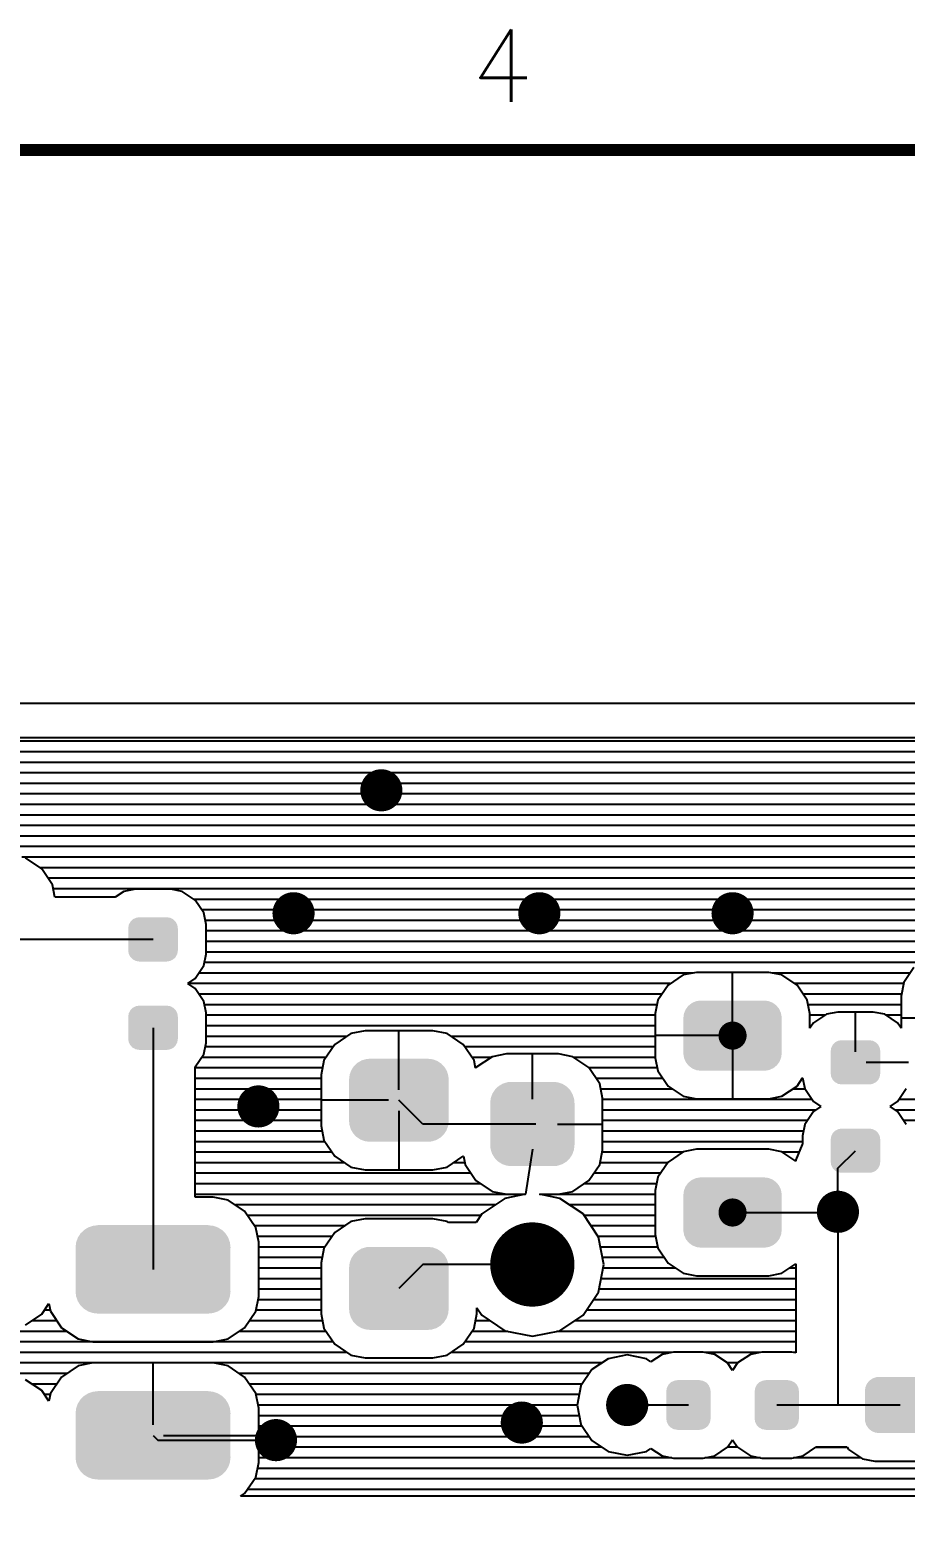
# Model space of a CAD drawing. Extents: x 295 to 953, y 10 to 290.
# Drawn here: x 643 to 679.4, y 228.3 to 290 of the extents above; entities that cross this region are included whole.
import ezdxf
from ezdxf.enums import TextEntityAlignment as Align

# ---------------------------------------------------------------- set-up
doc = ezdxf.new("R2010")
doc.units = 0
doc.header["$LTSCALE"] = 5
doc.header["$MEASUREMENT"] = 0
doc.layers.get('0').update_dxf_attribs({"linetype": 'CONTINUOUS', "lineweight": 25})
for name, color, linetype in [('DV-PEI-A6_BOT', 7, 'CONTINUOUS'), ('문자', 4, 'CONTINUOUS'), ('테두리', 3, 'CONTINUOUS')]:
    doc.layers.add(name, color=color, linetype=linetype)
doc.styles.get("Standard").update_dxf_attribs({"font": 'simplex.shx'})

# ---------------------------------------------------------------- blocks, each defined once
blk = doc.blocks.new('C')
at = {"layer": '테두리', "const_width": 0.5}
blk.add_lwpolyline([(15, 285), (15, 15), (405, 15), (405, 285), (15, 285)], dxfattribs=at)
at = {"layer": '문자'}
blk.add_text('4', height=3, dxfattribs=at).set_placement((185.625, 288.5), align=Align.MIDDLE)

msp = doc.modelspace()

# ---------------------------------------------------------------- linework, layer by layer
for points, const_width in [([(658.021, 258.372, -1), (657.145, 258.372, -1)], 0.876), ([(654.37, 253.26, -1), (653.494, 253.26, -1)], 0.876), ([(664.593, 253.26, -1), (663.717, 253.26, -1)], 0.876), ([(672.626, 253.26, -1), (671.75, 253.26, -1)], 0.876), ([(672.48, 248.172, -1), (671.896, 248.172, -1)], 0.584), ([(652.909, 245.227, -1), (652.033, 245.227, -1)], 0.876), ([(677.008, 240.846, -1), (676.131, 240.846, -1)], 0.876), ([(672.48, 240.817, -1), (671.896, 240.817, -1)], 0.584), ([(664.739, 238.655, -1), (662.987, 238.655, -1)], 1.753), ([(668.245, 232.813, -1), (667.368, 232.813, -1)], 0.876), ([(663.863, 232.083, -1), (662.987, 232.083, -1)], 0.876), ([(653.64, 231.352, -1), (652.763, 231.352, -1)], 0.876)]:
    msp.add_lwpolyline(points, format="xyb", close=True, dxfattribs=dict(const_width=const_width))
for points in [[(649.102, 252.764), (649.095, 252.779), (647.079, 252.764), (647.082, 252.779)], [(649.095, 252.779), (649.039, 252.896), (647.082, 252.779), (647.143, 252.896)], [(649.039, 252.896), (649.027, 252.908), (647.143, 252.896), (647.149, 252.908)], [(649.027, 252.908), (648.938, 253.001), (647.149, 252.908), (647.244, 253.001)], [(648.938, 253.001), (648.921, 253.01), (647.244, 253.001), (647.254, 253.01)], [(648.921, 253.01), (648.809, 253.069), (647.254, 253.01), (647.375, 253.069)], [(648.809, 253.069), (648.781, 253.074), (647.375, 253.069), (647.385, 253.074)], [(648.781, 253.074), (648.665, 253.094), (647.385, 253.074), (647.514, 253.094)], [(649.124, 251.712), (649.124, 252.635), (647.056, 251.712), (647.056, 252.635)], [(649.121, 252.635), (649.102, 252.764), (647.059, 252.635), (647.079, 252.764)], [(649.1, 251.582), (649.121, 251.712), (647.077, 251.582), (647.059, 251.712)], [(649.098, 251.568), (649.1, 251.582), (647.084, 251.568), (647.077, 251.582)], [(649.037, 251.451), (649.098, 251.568), (647.14, 251.451), (647.084, 251.568)], [(649.03, 251.438), (649.037, 251.451), (647.152, 251.438), (647.14, 251.451)], [(648.935, 251.346), (649.03, 251.438), (647.241, 251.346), (647.152, 251.438)], [(648.926, 251.337), (648.935, 251.346), (647.258, 251.337), (647.241, 251.346)], [(648.804, 251.277), (648.926, 251.337), (647.37, 251.277), (647.258, 251.337)], [(648.794, 251.273), (648.804, 251.277), (647.398, 251.273), (647.37, 251.277)], [(648.665, 251.253), (648.794, 251.273), (647.514, 251.253), (647.398, 251.273)], [(649.121, 248.96), (649.102, 249.09), (647.059, 248.96), (647.079, 249.09)], [(649.102, 249.09), (649.095, 249.104), (647.079, 249.09), (647.082, 249.104)], [(649.095, 249.104), (649.039, 249.221), (647.082, 249.104), (647.143, 249.221)], [(649.039, 249.221), (649.027, 249.234), (647.143, 249.221), (647.149, 249.234)], [(649.027, 249.234), (648.938, 249.327), (647.149, 249.234), (647.244, 249.327)], [(648.938, 249.327), (648.921, 249.336), (647.244, 249.327), (647.254, 249.336)], [(648.921, 249.336), (648.809, 249.395), (647.254, 249.336), (647.375, 249.395)], [(648.809, 249.395), (648.781, 249.399), (647.375, 249.395), (647.385, 249.399)], [(648.781, 249.399), (648.665, 249.419), (647.385, 249.399), (647.514, 249.419)], [(674.232, 248.94), (674.205, 249.085), (670.148, 248.94), (670.166, 249.085)], [(674.205, 249.085), (674.199, 249.121), (670.166, 249.085), (670.181, 249.121)], [(674.199, 249.121), (674.137, 249.256), (670.181, 249.121), (670.235, 249.256)], [(674.137, 249.256), (674.122, 249.289), (670.235, 249.256), (670.259, 249.289)], [(674.122, 249.289), (674.027, 249.405), (670.259, 249.289), (670.344, 249.405)], [(674.027, 249.405), (674.005, 249.431), (670.344, 249.405), (670.377, 249.431)], [(674.005, 249.431), (673.883, 249.521), (670.377, 249.431), (670.487, 249.521)], [(673.883, 249.521), (673.857, 249.54), (670.487, 249.521), (670.528, 249.54)], [(673.857, 249.54), (673.711, 249.598), (670.528, 249.54), (670.654, 249.598)], [(673.711, 249.598), (673.685, 249.609), (670.654, 249.598), (670.712, 249.609)], [(673.685, 249.609), (673.51, 249.631), (670.712, 249.609), (670.836, 249.631)], [(673.51, 249.631), (673.502, 249.632), (670.836, 249.631), (670.873, 249.632)], [(649.124, 248.037), (649.124, 248.96), (647.056, 248.037), (647.056, 248.96)], [(674.233, 248.902), (674.232, 248.94), (670.143, 248.902), (670.148, 248.94)], [(674.233, 247.441), (674.233, 248.902), (670.143, 247.441), (670.143, 248.902)], [(649.1, 247.908), (649.121, 248.037), (647.077, 247.908), (647.059, 248.037)], [(649.098, 247.893), (649.1, 247.908), (647.084, 247.893), (647.077, 247.908)], [(649.037, 247.776), (649.098, 247.893), (647.14, 247.776), (647.084, 247.893)], [(678.237, 247.797), (678.148, 247.889), (676.359, 247.797), (676.454, 247.889)], [(678.148, 247.889), (678.131, 247.899), (676.454, 247.889), (676.464, 247.899)], [(678.131, 247.899), (678.019, 247.958), (676.464, 247.899), (676.585, 247.958)], [(678.019, 247.958), (677.991, 247.962), (676.585, 247.958), (676.595, 247.962)], [(677.991, 247.962), (677.875, 247.982), (676.595, 247.962), (676.724, 247.982)], [(649.03, 247.764), (649.037, 247.776), (647.152, 247.764), (647.14, 247.776)], [(648.935, 247.671), (649.03, 247.764), (647.241, 247.671), (647.152, 247.764)], [(648.926, 247.662), (648.935, 247.671), (647.258, 247.662), (647.241, 247.671)], [(648.804, 247.603), (648.926, 247.662), (647.37, 247.603), (647.258, 247.662)], [(648.794, 247.598), (648.804, 247.603), (647.398, 247.598), (647.37, 247.603)], [(648.665, 247.579), (648.794, 247.598), (647.514, 247.579), (647.398, 247.598)], [(674.228, 247.404), (674.233, 247.441), (670.144, 247.404), (670.143, 247.441)], [(674.209, 247.258), (674.228, 247.404), (670.17, 247.258), (670.144, 247.404)], [(674.195, 247.222), (674.209, 247.258), (670.177, 247.222), (670.17, 247.258)], [(674.141, 247.087), (674.195, 247.222), (670.239, 247.087), (670.177, 247.222)], [(678.334, 246.6), (678.334, 247.523), (676.266, 246.6), (676.266, 247.523)], [(678.331, 247.523), (678.312, 247.653), (676.269, 247.523), (676.289, 247.653)], [(678.312, 247.653), (678.305, 247.667), (676.289, 247.653), (676.292, 247.667)], [(678.305, 247.667), (678.249, 247.784), (676.292, 247.667), (676.353, 247.784)], [(678.249, 247.784), (678.237, 247.797), (676.353, 247.784), (676.359, 247.797)], [(660.356, 246.548), (660.314, 246.689), (656.265, 246.548), (656.317, 246.689)], [(660.314, 246.689), (660.287, 246.736), (656.317, 246.689), (656.334, 246.736)], [(660.287, 246.736), (660.214, 246.863), (656.334, 246.736), (656.417, 246.863)], [(660.214, 246.863), (660.176, 246.903), (656.417, 246.863), (656.444, 246.903)], [(660.176, 246.903), (660.077, 247.008), (656.444, 246.903), (656.556, 247.008)], [(660.077, 247.008), (660.028, 247.041), (656.556, 247.008), (656.59, 247.041)], [(660.028, 247.041), (659.91, 247.119), (656.59, 247.041), (656.726, 247.119)], [(659.91, 247.119), (659.849, 247.141), (656.726, 247.119), (656.764, 247.141)], [(659.849, 247.141), (659.721, 247.187), (656.764, 247.141), (656.921, 247.187)], [(659.721, 247.187), (659.632, 247.198), (656.921, 247.187), (656.956, 247.198)], [(659.632, 247.198), (659.522, 247.211), (656.956, 247.198), (657.104, 247.211)], [(674.117, 247.055), (674.141, 247.087), (670.254, 247.055), (670.239, 247.087)], [(674.032, 246.939), (674.117, 247.055), (670.349, 246.939), (670.254, 247.055)], [(673.999, 246.912), (674.032, 246.939), (670.371, 246.912), (670.349, 246.939)], [(673.889, 246.822), (673.999, 246.912), (670.493, 246.822), (670.371, 246.912)], [(673.847, 246.803), (673.889, 246.822), (670.519, 246.803), (670.493, 246.822)], [(673.722, 246.745), (673.847, 246.803), (670.664, 246.745), (670.519, 246.803)], [(673.664, 246.734), (673.722, 246.745), (670.691, 246.734), (670.664, 246.745)], [(673.54, 246.712), (673.664, 246.734), (670.866, 246.712), (670.691, 246.734)], [(673.502, 246.711), (673.54, 246.712), (670.873, 246.711), (670.866, 246.712)], [(660.384, 246.349), (660.371, 246.497), (656.242, 246.349), (656.26, 246.497)], [(660.384, 244.62), (660.384, 246.349), (656.242, 244.62), (656.242, 246.349)], [(660.371, 246.497), (660.356, 246.548), (656.26, 246.497), (656.265, 246.548)], [(665.408, 245.933), (665.299, 246.047), (662.313, 245.933), (662.432, 246.047)], [(665.299, 246.047), (665.26, 246.073), (662.432, 246.047), (662.459, 246.073)], [(665.26, 246.073), (665.13, 246.158), (662.459, 246.073), (662.604, 246.158)], [(665.13, 246.158), (665.082, 246.175), (662.604, 246.158), (662.633, 246.175)], [(665.082, 246.175), (664.94, 246.226), (662.633, 246.175), (662.799, 246.226)], [(664.94, 246.226), (664.867, 246.235), (662.799, 246.226), (662.826, 246.235)], [(664.867, 246.235), (664.739, 246.25), (662.826, 246.235), (662.987, 246.25)], [(678.31, 246.471), (678.331, 246.6), (676.287, 246.471), (676.269, 246.6)], [(678.308, 246.456), (678.31, 246.471), (676.294, 246.456), (676.287, 246.471)], [(678.247, 246.339), (678.308, 246.456), (676.35, 246.339), (676.294, 246.456)], [(678.24, 246.327), (678.247, 246.339), (676.362, 246.327), (676.35, 246.339)], [(678.145, 246.234), (678.24, 246.327), (676.451, 246.234), (676.362, 246.327)], [(678.136, 246.225), (678.145, 246.234), (676.468, 246.225), (676.451, 246.234)], [(678.014, 246.166), (678.136, 246.225), (676.58, 246.166), (676.468, 246.225)], [(678.004, 246.161), (678.014, 246.166), (676.608, 246.161), (676.58, 246.166)], [(677.875, 246.142), (678.004, 246.161), (676.724, 246.142), (676.608, 246.161)], [(665.616, 245.373), (665.601, 245.534), (662.11, 245.373), (662.129, 245.534)], [(665.616, 243.621), (665.616, 245.373), (662.11, 243.621), (662.11, 245.373)], [(665.601, 245.534), (665.588, 245.574), (662.129, 245.534), (662.134, 245.574)], [(665.588, 245.574), (665.541, 245.727), (662.134, 245.574), (662.189, 245.727)], [(665.541, 245.727), (665.519, 245.764), (662.189, 245.727), (662.202, 245.764)], [(665.519, 245.764), (665.439, 245.901), (662.202, 245.764), (662.292, 245.901)], [(665.439, 245.901), (665.408, 245.933), (662.292, 245.901), (662.313, 245.933)], [(660.367, 244.472), (660.384, 244.62), (656.255, 244.472), (656.242, 244.62)], [(660.361, 244.421), (660.367, 244.472), (656.27, 244.421), (656.255, 244.472)], [(660.309, 244.28), (660.361, 244.421), (656.312, 244.28), (656.27, 244.421)], [(660.292, 244.232), (660.309, 244.28), (656.339, 244.232), (656.312, 244.28)], [(660.209, 244.106), (660.292, 244.232), (656.412, 244.106), (656.339, 244.232)], [(678.237, 244.122), (678.148, 244.215), (676.359, 244.122), (676.454, 244.215)], [(678.148, 244.215), (678.131, 244.224), (676.454, 244.215), (676.464, 244.224)], [(678.131, 244.224), (678.019, 244.283), (676.464, 244.224), (676.585, 244.283)], [(678.019, 244.283), (677.991, 244.288), (676.585, 244.283), (676.595, 244.288)], [(677.991, 244.288), (677.875, 244.307), (676.595, 244.288), (676.724, 244.307)], [(660.182, 244.065), (660.209, 244.106), (656.45, 244.065), (656.412, 244.106)], [(660.07, 243.96), (660.182, 244.065), (656.549, 243.96), (656.45, 244.065)], [(660.036, 243.928), (660.07, 243.96), (656.598, 243.928), (656.549, 243.96)], [(659.901, 243.85), (660.036, 243.928), (656.717, 243.85), (656.598, 243.928)], [(659.863, 243.828), (659.901, 243.85), (656.777, 243.828), (656.717, 243.85)], [(659.706, 243.781), (659.863, 243.828), (656.905, 243.781), (656.777, 243.828)], [(659.671, 243.771), (659.706, 243.781), (656.994, 243.771), (656.905, 243.781)], [(659.522, 243.758), (659.671, 243.771), (657.104, 243.758), (656.994, 243.771)], [(665.597, 243.46), (665.616, 243.621), (662.125, 243.46), (662.11, 243.621)], [(678.334, 242.926), (678.334, 243.849), (676.266, 242.926), (676.266, 243.849)], [(678.331, 243.849), (678.312, 243.978), (676.269, 243.849), (676.289, 243.978)], [(678.312, 243.978), (678.305, 243.993), (676.289, 243.978), (676.292, 243.993)], [(678.305, 243.993), (678.249, 244.11), (676.292, 243.993), (676.353, 244.11)], [(678.249, 244.11), (678.237, 244.122), (676.353, 244.11), (676.359, 244.122)], [(665.592, 243.42), (665.597, 243.46), (662.138, 243.42), (662.125, 243.46)], [(665.537, 243.267), (665.592, 243.42), (662.185, 243.267), (662.138, 243.42)], [(665.524, 243.23), (665.537, 243.267), (662.207, 243.23), (662.185, 243.267)], [(665.434, 243.093), (665.524, 243.23), (662.287, 243.093), (662.207, 243.23)], [(665.413, 243.061), (665.434, 243.093), (662.318, 243.061), (662.287, 243.093)], [(665.294, 242.947), (665.413, 243.061), (662.427, 242.947), (662.318, 243.061)], [(665.267, 242.921), (665.294, 242.947), (662.466, 242.921), (662.427, 242.947)], [(665.123, 242.836), (665.267, 242.921), (662.596, 242.836), (662.466, 242.921)], [(678.31, 242.796), (678.331, 242.926), (676.287, 242.796), (676.269, 242.926)], [(665.093, 242.819), (665.123, 242.836), (662.644, 242.819), (662.596, 242.836)], [(664.927, 242.768), (665.093, 242.819), (662.786, 242.768), (662.644, 242.819)], [(664.9, 242.759), (664.927, 242.768), (662.859, 242.759), (662.786, 242.768)], [(664.739, 242.744), (664.9, 242.759), (662.987, 242.744), (662.859, 242.759)], [(678.308, 242.781), (678.31, 242.796), (676.294, 242.781), (676.287, 242.796)], [(678.247, 242.664), (678.308, 242.781), (676.35, 242.664), (676.294, 242.781)], [(678.24, 242.652), (678.247, 242.664), (676.362, 242.652), (676.35, 242.664)], [(678.145, 242.559), (678.24, 242.652), (676.451, 242.559), (676.362, 242.652)], [(678.136, 242.55), (678.145, 242.559), (676.468, 242.55), (676.451, 242.559)], [(678.014, 242.491), (678.136, 242.55), (676.58, 242.491), (676.468, 242.55)], [(678.004, 242.486), (678.014, 242.491), (676.608, 242.486), (676.58, 242.491)], [(677.875, 242.467), (678.004, 242.486), (676.724, 242.467), (676.608, 242.486)], [(674.232, 241.585), (674.205, 241.73), (670.148, 241.585), (670.166, 241.73)], [(674.205, 241.73), (674.199, 241.766), (670.166, 241.73), (670.181, 241.766)], [(674.199, 241.766), (674.137, 241.901), (670.181, 241.766), (670.235, 241.901)], [(674.137, 241.901), (674.122, 241.934), (670.235, 241.901), (670.259, 241.934)], [(674.122, 241.934), (674.027, 242.05), (670.259, 241.934), (670.344, 242.05)], [(674.027, 242.05), (674.005, 242.076), (670.344, 242.05), (670.377, 242.076)], [(674.005, 242.076), (673.883, 242.166), (670.377, 242.076), (670.487, 242.166)], [(673.883, 242.166), (673.857, 242.185), (670.487, 242.166), (670.528, 242.185)], [(673.857, 242.185), (673.711, 242.243), (670.528, 242.185), (670.654, 242.243)], [(673.711, 242.243), (673.685, 242.254), (670.654, 242.243), (670.712, 242.254)], [(673.685, 242.254), (673.51, 242.276), (670.712, 242.254), (670.836, 242.276)], [(673.51, 242.276), (673.502, 242.277), (670.836, 242.276), (670.873, 242.277)], [(674.233, 241.547), (674.232, 241.585), (670.143, 241.547), (670.148, 241.585)], [(674.233, 240.086), (674.233, 241.547), (670.143, 240.086), (670.143, 241.547)], [(651.218, 239.769), (651.111, 239.939), (644.961, 239.769), (645.069, 239.939)], [(651.111, 239.939), (651.107, 239.943), (645.069, 239.939), (645.072, 239.943)], [(651.107, 239.943), (650.965, 240.085), (645.072, 239.943), (645.215, 240.085)], [(650.965, 240.085), (650.959, 240.089), (645.215, 240.085), (645.219, 240.089)], [(650.959, 240.089), (650.79, 240.195), (645.219, 240.089), (645.391, 240.195)], [(650.79, 240.195), (650.783, 240.198), (645.391, 240.195), (645.395, 240.198)], [(650.783, 240.198), (650.594, 240.263), (645.395, 240.198), (645.587, 240.263)], [(650.594, 240.263), (650.583, 240.265), (645.587, 240.263), (645.591, 240.265)], [(650.583, 240.265), (650.388, 240.286), (645.591, 240.265), (645.791, 240.286)], [(650.388, 240.286), (650.388, 240.291), (645.791, 240.286), (645.791, 240.291)], [(674.228, 240.048), (674.233, 240.086), (670.144, 240.048), (670.143, 240.086)], [(674.209, 239.903), (674.228, 240.048), (670.17, 239.903), (670.144, 240.048)], [(674.195, 239.867), (674.209, 239.903), (670.177, 239.867), (670.17, 239.903)], [(674.141, 239.732), (674.195, 239.867), (670.239, 239.732), (670.177, 239.867)], [(651.312, 239.368), (651.289, 239.568), (644.868, 239.368), (644.891, 239.568)], [(651.309, 239.294), (651.312, 239.368), (644.871, 239.294), (644.868, 239.368)], [(651.309, 237.607), (651.309, 239.294), (644.871, 237.607), (644.871, 239.294)], [(651.289, 239.568), (651.287, 239.573), (644.891, 239.568), (644.892, 239.573)], [(651.287, 239.573), (651.221, 239.763), (644.892, 239.573), (644.959, 239.763)], [(651.221, 239.763), (651.218, 239.769), (644.959, 239.763), (644.961, 239.769)], [(660.077, 239.186), (660.028, 239.218), (656.556, 239.186), (656.59, 239.218)], [(660.028, 239.218), (659.91, 239.296), (656.59, 239.218), (656.726, 239.296)], [(659.91, 239.296), (659.849, 239.318), (656.726, 239.296), (656.764, 239.318)], [(659.849, 239.318), (659.721, 239.365), (656.764, 239.318), (656.921, 239.365)], [(659.721, 239.365), (659.632, 239.375), (656.921, 239.365), (656.956, 239.375)], [(659.632, 239.375), (659.522, 239.388), (656.956, 239.375), (657.104, 239.388)], [(674.117, 239.7), (674.141, 239.732), (670.254, 239.7), (670.239, 239.732)], [(674.032, 239.583), (674.117, 239.7), (670.349, 239.583), (670.254, 239.7)], [(673.999, 239.557), (674.032, 239.583), (670.371, 239.557), (670.349, 239.583)], [(673.889, 239.467), (673.999, 239.557), (670.493, 239.467), (670.371, 239.557)], [(673.847, 239.448), (673.889, 239.467), (670.519, 239.448), (670.493, 239.467)], [(673.722, 239.39), (673.847, 239.448), (670.664, 239.39), (670.519, 239.448)], [(673.664, 239.379), (673.722, 239.39), (670.691, 239.379), (670.664, 239.39)], [(673.54, 239.357), (673.664, 239.379), (670.866, 239.357), (670.691, 239.379)], [(673.502, 239.356), (673.54, 239.357), (670.873, 239.356), (670.866, 239.357)], [(660.384, 238.526), (660.371, 238.675), (656.242, 238.526), (656.26, 238.675)], [(660.371, 238.675), (660.356, 238.725), (656.26, 238.675), (656.265, 238.725)], [(660.356, 238.725), (660.314, 238.867), (656.265, 238.725), (656.317, 238.867)], [(660.314, 238.867), (660.287, 238.914), (656.317, 238.867), (656.334, 238.914)], [(660.287, 238.914), (660.214, 239.04), (656.334, 238.914), (656.417, 239.04)], [(660.214, 239.04), (660.176, 239.081), (656.417, 239.04), (656.444, 239.081)], [(660.176, 239.081), (660.077, 239.186), (656.444, 239.081), (656.556, 239.186)], [(660.384, 236.797), (660.384, 238.526), (656.242, 236.797), (656.242, 238.526)], [(651.312, 237.533), (651.309, 237.607), (644.868, 237.533), (644.871, 237.607)], [(651.288, 237.333), (651.312, 237.533), (644.89, 237.333), (644.868, 237.533)], [(651.288, 237.328), (651.288, 237.333), (644.892, 237.328), (644.89, 237.333)], [(651.221, 237.138), (651.288, 237.328), (644.958, 237.138), (644.892, 237.328)], [(651.219, 237.132), (651.221, 237.138), (644.961, 237.132), (644.958, 237.138)], [(651.111, 236.962), (651.219, 237.132), (645.068, 236.962), (644.961, 237.132)], [(651.108, 236.958), (651.111, 236.962), (645.072, 236.958), (645.068, 236.962)], [(650.964, 236.816), (651.108, 236.958), (645.214, 236.816), (645.072, 236.958)], [(650.961, 236.812), (650.964, 236.816), (645.22, 236.812), (645.214, 236.816)], [(650.789, 236.706), (650.961, 236.812), (645.39, 236.706), (645.22, 236.812)], [(660.367, 236.649), (660.384, 236.797), (656.255, 236.649), (656.242, 236.797)], [(650.784, 236.703), (650.789, 236.706), (645.397, 236.703), (645.39, 236.706)], [(650.592, 236.638), (650.784, 236.703), (645.585, 236.638), (645.397, 236.703)], [(650.589, 236.636), (650.592, 236.638), (645.597, 236.636), (645.585, 236.638)], [(650.388, 236.615), (650.589, 236.636), (645.791, 236.615), (645.597, 236.636)], [(650.388, 236.61), (650.388, 236.615), (645.791, 236.61), (645.791, 236.615)], [(660.361, 236.598), (660.367, 236.649), (656.27, 236.598), (656.255, 236.649)], [(660.309, 236.457), (660.361, 236.598), (656.312, 236.457), (656.27, 236.598)], [(660.292, 236.41), (660.309, 236.457), (656.339, 236.41), (656.312, 236.457)], [(660.209, 236.284), (660.292, 236.41), (656.412, 236.284), (656.339, 236.41)], [(660.182, 236.243), (660.209, 236.284), (656.45, 236.243), (656.412, 236.284)], [(660.07, 236.138), (660.182, 236.243), (656.549, 236.138), (656.45, 236.243)], [(660.036, 236.105), (660.07, 236.138), (656.598, 236.105), (656.549, 236.138)], [(659.901, 236.027), (660.036, 236.105), (656.717, 236.027), (656.598, 236.105)], [(659.863, 236.005), (659.901, 236.027), (656.777, 236.005), (656.717, 236.027)], [(659.706, 235.959), (659.863, 236.005), (656.905, 235.959), (656.777, 236.005)], [(659.671, 235.948), (659.706, 235.959), (656.994, 235.948), (656.905, 235.959)], [(659.522, 235.936), (659.671, 235.948), (657.104, 235.936), (656.994, 235.948)], [(671.19, 233.648), (671.178, 233.661), (669.519, 233.648), (669.526, 233.661)], [(671.178, 233.661), (671.089, 233.753), (669.526, 233.661), (669.622, 233.753)], [(671.089, 233.753), (671.07, 233.762), (669.622, 233.753), (669.632, 233.762)], [(671.07, 233.762), (670.959, 233.82), (669.632, 233.762), (669.753, 233.82)], [(670.959, 233.82), (670.929, 233.825), (669.753, 233.82), (669.763, 233.825)], [(670.929, 233.825), (670.815, 233.843), (669.763, 233.825), (669.892, 233.843)], [(670.815, 233.843), (670.815, 233.847), (669.892, 233.843), (669.892, 233.847)], [(674.865, 233.648), (674.852, 233.661), (673.194, 233.648), (673.201, 233.661)], [(674.852, 233.661), (674.763, 233.753), (673.201, 233.661), (673.296, 233.753)], [(674.763, 233.753), (674.745, 233.762), (673.296, 233.753), (673.306, 233.762)], [(674.745, 233.762), (674.634, 233.82), (673.306, 233.762), (673.428, 233.82)], [(674.634, 233.82), (674.604, 233.825), (673.428, 233.82), (673.438, 233.825)], [(674.604, 233.825), (674.49, 233.843), (673.438, 233.825), (673.567, 233.843)], [(674.49, 233.843), (674.49, 233.847), (673.567, 233.843), (673.567, 233.847)], [(680.557, 233.645), (680.514, 233.711), (677.753, 233.645), (677.782, 233.711)], [(680.514, 233.711), (680.466, 233.783), (677.782, 233.711), (677.844, 233.783)], [(680.466, 233.783), (680.405, 233.836), (677.844, 233.783), (677.889, 233.836)], [(680.405, 233.836), (680.341, 233.89), (677.889, 233.836), (677.972, 233.89)], [(680.341, 233.89), (680.262, 233.926), (677.972, 233.89), (678.027, 233.926)], [(680.262, 233.926), (680.191, 233.958), (678.027, 233.926), (678.132, 233.958)], [(680.191, 233.958), (680.077, 233.974), (678.132, 233.958), (678.185, 233.974)], [(680.077, 233.974), (680.028, 233.981), (678.185, 233.974), (678.275, 233.981)], [(651.218, 232.869), (651.111, 233.039), (644.961, 232.869), (645.069, 233.039)], [(651.111, 233.039), (651.107, 233.044), (645.069, 233.039), (645.072, 233.044)], [(651.107, 233.044), (650.965, 233.186), (645.072, 233.044), (645.215, 233.186)], [(650.965, 233.186), (650.959, 233.19), (645.215, 233.186), (645.219, 233.19)], [(650.959, 233.19), (650.79, 233.296), (645.219, 233.19), (645.391, 233.296)], [(650.79, 233.296), (650.783, 233.298), (645.391, 233.296), (645.395, 233.298)], [(650.783, 233.298), (650.594, 233.364), (645.395, 233.298), (645.587, 233.364)], [(650.594, 233.364), (650.583, 233.365), (645.587, 233.364), (645.591, 233.365)], [(650.583, 233.365), (650.388, 233.387), (645.591, 233.365), (645.791, 233.387)], [(650.388, 233.387), (650.388, 233.391), (645.791, 233.387), (645.791, 233.391)], [(671.274, 233.388), (671.254, 233.517), (669.433, 233.388), (669.455, 233.517)], [(671.274, 233.386), (671.274, 233.388), (669.433, 233.386), (669.433, 233.388)], [(671.274, 232.24), (671.274, 233.386), (669.433, 232.24), (669.433, 233.386)], [(671.254, 233.517), (671.247, 233.532), (669.455, 233.517), (669.458, 233.532)], [(671.247, 233.532), (671.19, 233.648), (669.458, 233.532), (669.519, 233.648)], [(674.948, 233.388), (674.929, 233.517), (673.108, 233.388), (673.13, 233.517)], [(674.948, 233.386), (674.948, 233.388), (673.108, 233.386), (673.108, 233.388)], [(674.948, 232.24), (674.948, 233.386), (673.108, 232.24), (673.108, 233.386)], [(674.929, 233.517), (674.921, 233.532), (673.13, 233.517), (673.132, 233.532)], [(674.921, 233.532), (674.865, 233.648), (673.132, 233.532), (673.194, 233.648)], [(680.612, 233.397), (680.605, 233.488), (677.691, 233.397), (677.704, 233.488)], [(680.612, 232.229), (680.612, 233.397), (677.691, 232.229), (677.691, 233.397)], [(680.605, 233.488), (680.583, 233.56), (677.704, 233.488), (677.714, 233.56)], [(680.583, 233.56), (680.557, 233.645), (677.714, 233.56), (677.753, 233.645)], [(651.312, 232.468), (651.289, 232.668), (644.868, 232.468), (644.891, 232.668)], [(651.309, 232.395), (651.312, 232.468), (644.871, 232.395), (644.868, 232.468)], [(651.289, 232.668), (651.287, 232.674), (644.891, 232.668), (644.892, 232.674)], [(651.287, 232.674), (651.221, 232.864), (644.892, 232.674), (644.959, 232.864)], [(651.221, 232.864), (651.218, 232.869), (644.959, 232.864), (644.961, 232.869)], [(651.309, 230.707), (651.309, 232.395), (644.871, 230.707), (644.871, 232.395)], [(671.274, 232.238), (671.274, 232.24), (669.433, 232.238), (669.433, 232.24)], [(671.252, 232.109), (671.274, 232.238), (669.453, 232.109), (669.433, 232.238)], [(671.249, 232.094), (671.252, 232.109), (669.46, 232.094), (669.453, 232.109)], [(671.188, 231.978), (671.249, 232.094), (669.517, 231.978), (669.46, 232.094)], [(671.181, 231.965), (671.188, 231.978), (669.529, 231.965), (669.517, 231.978)], [(671.085, 231.873), (671.181, 231.965), (669.618, 231.873), (669.529, 231.965)], [(671.075, 231.864), (671.085, 231.873), (669.637, 231.864), (669.618, 231.873)], [(670.954, 231.806), (671.075, 231.864), (669.748, 231.806), (669.637, 231.864)], [(670.944, 231.801), (670.954, 231.806), (669.778, 231.801), (669.748, 231.806)], [(674.948, 232.238), (674.948, 232.24), (673.108, 232.238), (673.108, 232.24)], [(674.926, 232.109), (674.948, 232.238), (673.128, 232.109), (673.108, 232.238)], [(674.924, 232.094), (674.926, 232.109), (673.135, 232.094), (673.128, 232.109)], [(674.862, 231.978), (674.924, 232.094), (673.191, 231.978), (673.135, 232.094)], [(674.855, 231.965), (674.862, 231.978), (673.204, 231.965), (673.191, 231.978)], [(674.76, 231.873), (674.855, 231.965), (673.293, 231.873), (673.204, 231.965)], [(674.75, 231.864), (674.76, 231.873), (673.311, 231.864), (673.293, 231.873)], [(674.628, 231.806), (674.75, 231.864), (673.423, 231.806), (673.311, 231.864)], [(674.618, 231.801), (674.628, 231.806), (673.453, 231.801), (673.423, 231.806)], [(680.599, 232.138), (680.612, 232.229), (677.698, 232.138), (677.691, 232.229)], [(680.589, 232.066), (680.599, 232.138), (677.72, 232.066), (677.698, 232.138)], [(680.55, 231.981), (680.589, 232.066), (677.746, 231.981), (677.72, 232.066)], [(680.521, 231.915), (680.55, 231.981), (677.789, 231.915), (677.746, 231.981)], [(680.459, 231.843), (680.521, 231.915), (677.837, 231.843), (677.789, 231.915)], [(680.414, 231.79), (680.459, 231.843), (677.898, 231.79), (677.837, 231.843)], [(670.815, 231.783), (670.944, 231.801), (669.892, 231.783), (669.778, 231.801)], [(670.815, 231.779), (670.815, 231.783), (669.892, 231.779), (669.892, 231.783)], [(674.49, 231.783), (674.618, 231.801), (673.567, 231.783), (673.453, 231.801)], [(674.49, 231.779), (674.49, 231.783), (673.567, 231.779), (673.567, 231.783)], [(680.331, 231.736), (680.414, 231.79), (677.962, 231.736), (677.898, 231.79)], [(680.276, 231.7), (680.331, 231.736), (678.041, 231.7), (677.962, 231.736)], [(680.171, 231.668), (680.276, 231.7), (678.112, 231.668), (678.041, 231.7)], [(680.118, 231.652), (680.171, 231.668), (678.226, 231.652), (678.112, 231.668)], [(680.028, 231.645), (680.118, 231.652), (678.275, 231.645), (678.226, 231.652)], [(651.312, 230.634), (651.309, 230.707), (644.868, 230.634), (644.871, 230.707)], [(651.288, 230.434), (651.312, 230.634), (644.89, 230.434), (644.868, 230.634)], [(651.288, 230.428), (651.288, 230.434), (644.892, 230.428), (644.89, 230.434)], [(651.221, 230.238), (651.288, 230.428), (644.958, 230.238), (644.892, 230.428)], [(651.219, 230.233), (651.221, 230.238), (644.961, 230.233), (644.958, 230.238)], [(651.111, 230.063), (651.219, 230.233), (645.068, 230.063), (644.961, 230.233)], [(651.108, 230.058), (651.111, 230.063), (645.072, 230.058), (645.068, 230.063)], [(650.964, 229.916), (651.108, 230.058), (645.214, 229.916), (645.072, 230.058)], [(650.961, 229.913), (650.964, 229.916), (645.22, 229.913), (645.214, 229.916)], [(650.789, 229.806), (650.961, 229.913), (645.39, 229.806), (645.22, 229.913)], [(650.784, 229.804), (650.789, 229.806), (645.397, 229.804), (645.39, 229.806)], [(650.592, 229.738), (650.784, 229.804), (645.585, 229.738), (645.397, 229.804)], [(650.589, 229.737), (650.592, 229.738), (645.597, 229.737), (645.585, 229.738)], [(650.388, 229.716), (650.589, 229.737), (645.791, 229.716), (645.597, 229.737)], [(650.388, 229.711), (650.388, 229.716), (645.791, 229.711), (645.791, 229.716)]]:
    msp.add_solid(points)
at = {"layer": 'DV-PEI-A6_BOT'}
for p, q in [((515.377, 262), (858.075, 262)), ((840.765, 260.411), (532.663, 260.411)), ((533.014, 260.562), (682.411, 260.562)), ((704.821, 259.972), (532.126, 259.972)), ((698.459, 259.096), (531.25, 259.096)), ((699.102, 259.534), (531.688, 259.534)), ((698.161, 258.658), (530.812, 258.658)), ((697.887, 257.782), (529.976, 257.782)), ((697.975, 258.22), (530.373, 258.22)), ((697.916, 257.344), (529.795, 257.344)), ((698.004, 256.905), (529.789, 256.905)), ((698.261, 256.467), (529.789, 256.467)), ((698.664, 256.029), (529.789, 256.029)), ((699.739, 255.591), (642.627, 255.591)), ((643.463, 255.112), (642.791, 255.562)), ((686.688, 255.153), (643.399, 255.153)), ((643.913, 254.44), (643.463, 255.112)), ((686.045, 254.715), (643.726, 254.715)), ((644.012, 253.926), (643.913, 254.44)), ((685.747, 254.277), (643.942, 254.277)), ((646.88, 254.171), (646.518, 253.926)), ((647.359, 254.265), (646.88, 254.171)), ((648.826, 254.265), (647.359, 254.265)), ((649.305, 254.171), (648.826, 254.265)), ((649.842, 253.809), (649.305, 254.171)), ((646.518, 253.926), (644.012, 253.926)), ((685.56, 253.838), (649.796, 253.838)), ((650.199, 253.272), (649.842, 253.809)), ((685.473, 253.4), (650.111, 253.4)), ((650.298, 252.798), (650.199, 253.272)), ((685.502, 252.962), (650.263, 252.962)), ((650.298, 251.554), (650.298, 252.798)), ((648.09, 252.173), (641.401, 252.173)), ((685.589, 252.524), (650.298, 252.524)), ((650.199, 251.081), (650.298, 251.554)), ((685.847, 252.086), (650.298, 252.086)), ((686.25, 251.648), (650.298, 251.648)), ((649.842, 250.543), (650.199, 251.081)), ((680.045, 251.209), (650.228, 251.209)), ((679.73, 251.005), (679.309, 250.374)), ((649.533, 250.339), (649.842, 250.543)), ((649.842, 250.129), (649.533, 250.339)), ((669.6, 250.333), (649.533, 250.333)), ((670.546, 250.771), (649.994, 250.771)), ((670.137, 250.695), (669.506, 250.275)), ((670.687, 250.801), (670.137, 250.695)), ((673.695, 250.801), (670.687, 250.801)), ((672.188, 248.61), (672.188, 250.801)), ((674.244, 250.695), (673.695, 250.801)), ((679.578, 250.771), (673.835, 250.771)), ((674.875, 250.275), (674.244, 250.695)), ((679.303, 250.333), (674.782, 250.333)), ((679.309, 250.374), (679.198, 249.819)), ((650.199, 249.591), (649.842, 250.129)), ((669.255, 249.895), (649.994, 249.895)), ((669.506, 250.275), (669.086, 249.644)), ((675.296, 249.644), (674.875, 250.275)), ((679.216, 249.895), (675.126, 249.895)), ((679.198, 249.819), (679.198, 248.475)), ((650.298, 249.118), (650.199, 249.591)), ((669.051, 249.457), (650.228, 249.457)), ((650.298, 247.874), (650.298, 249.118)), ((669.086, 249.644), (668.975, 249.089)), ((668.975, 249.089), (668.975, 247.254)), ((675.401, 249.089), (675.296, 249.644)), ((679.198, 249.457), (675.331, 249.457)), ((675.401, 248.475), (675.401, 249.089)), ((676.569, 249.153), (676.09, 249.06)), ((678.036, 249.153), (676.569, 249.153)), ((677.3, 247.5), (677.3, 249.153)), ((678.515, 249.06), (678.036, 249.153)), ((648.09, 248.499), (648.09, 238.451)), ((668.975, 249.019), (650.298, 249.019)), ((668.975, 248.581), (650.298, 248.581)), ((676.038, 249.019), (675.401, 249.019)), ((675.553, 248.697), (675.401, 248.475)), ((675.477, 248.581), (675.401, 248.581)), ((676.09, 249.06), (675.553, 248.697)), ((679.052, 248.697), (678.515, 249.06)), ((679.198, 249.019), (678.567, 249.019)), ((679.198, 248.475), (679.052, 248.697)), ((679.198, 248.581), (679.128, 248.581)), ((681.973, 248.902), (679.198, 248.902)), ((650.199, 247.4), (650.298, 247.874)), ((656.146, 248.142), (650.298, 248.142)), ((656.315, 248.259), (655.643, 247.809)), ((656.911, 248.376), (656.315, 248.259)), ((659.721, 248.376), (656.911, 248.376)), ((658.313, 245.922), (658.313, 248.376)), ((660.317, 248.259), (659.721, 248.376)), ((660.989, 247.809), (660.317, 248.259)), ((668.975, 248.142), (660.486, 248.142)), ((671.75, 248.172), (668.975, 248.172)), ((649.842, 246.869), (650.199, 247.4)), ((655.281, 247.266), (650.111, 247.266)), ((655.573, 247.704), (650.263, 247.704)), ((655.643, 247.809), (655.194, 247.138)), ((661.439, 247.138), (660.989, 247.809)), ((668.975, 247.704), (661.059, 247.704)), ((662.151, 247.266), (661.351, 247.266)), ((662.192, 247.295), (661.515, 246.845)), ((662.788, 247.418), (662.192, 247.295)), ((664.944, 247.418), (662.788, 247.418)), ((663.863, 245.531), (663.863, 247.418)), ((665.54, 247.295), (664.944, 247.418)), ((666.217, 246.845), (665.54, 247.295)), ((668.975, 247.266), (665.581, 247.266)), ((668.975, 247.254), (669.086, 246.705)), ((672.188, 247.733), (672.188, 245.543)), ((649.842, 241.459), (649.842, 246.869)), ((655.135, 246.828), (649.842, 246.828)), ((655.194, 247.138), (655.077, 246.548)), ((661.497, 246.822), (661.439, 247.138)), ((661.515, 246.845), (661.497, 246.822)), ((661.509, 246.828), (661.497, 246.828)), ((666.667, 246.168), (666.217, 246.845)), ((669.062, 246.828), (666.223, 246.828)), ((669.086, 246.705), (669.506, 246.074)), ((677.738, 247.062), (679.508, 247.062)), ((655.077, 246.39), (649.842, 246.39)), ((655.077, 246.548), (655.077, 244.421)), ((669.296, 246.39), (666.521, 246.39)), ((666.784, 245.572), (666.667, 246.168)), ((669.506, 246.074), (670.137, 245.654)), ((674.244, 245.654), (674.875, 246.074)), ((674.875, 246.074), (675.103, 246.419)), ((675.109, 246.39), (675.086, 246.39)), ((675.103, 246.419), (675.197, 245.969)), ((655.077, 245.952), (649.842, 245.952)), ((655.077, 245.514), (649.842, 245.514)), ((657.875, 245.484), (655.077, 245.484)), ((659.306, 244.497), (658.313, 245.484)), ((669.688, 245.952), (666.708, 245.952)), ((666.784, 243.416), (666.784, 245.572)), ((675.494, 245.514), (666.784, 245.514)), ((670.137, 245.654), (670.687, 245.543)), ((670.687, 245.543), (673.695, 245.543)), ((673.695, 245.543), (674.244, 245.654)), ((675.202, 245.952), (674.694, 245.952)), ((675.197, 245.969), (675.553, 245.432)), ((675.553, 245.432), (675.863, 245.227)), ((678.743, 245.227), (679.052, 245.432)), ((679.052, 245.432), (679.409, 245.969)), ((688.838, 245.514), (679.111, 245.514)), ((655.077, 245.075), (649.842, 245.075)), ((658.313, 245.046), (658.313, 242.593)), ((675.641, 245.075), (666.784, 245.075)), ((675.553, 245.017), (675.197, 244.479)), ((675.863, 245.227), (675.553, 245.017)), ((679.052, 245.017), (678.743, 245.227)), ((688.838, 245.075), (678.965, 245.075)), ((679.409, 244.479), (679.052, 245.017)), ((655.077, 244.637), (649.842, 244.637)), ((655.123, 244.199), (649.842, 244.199)), ((655.077, 244.421), (655.194, 243.831)), ((663.863, 244.497), (659.306, 244.497)), ((664.009, 244.497), (663.863, 244.497)), ((664.903, 244.497), (666.784, 244.497)), ((675.302, 244.637), (666.784, 244.637)), ((675.138, 244.199), (666.784, 244.199)), ((675.197, 244.479), (675.097, 244.006)), ((688.838, 244.637), (679.303, 244.637)), ((655.24, 243.761), (649.842, 243.761)), ((655.194, 243.831), (655.643, 243.159)), ((675.097, 243.761), (666.784, 243.761)), ((675.086, 243.644), (674.817, 243.001)), ((675.097, 243.662), (675.086, 243.644)), ((675.097, 244.006), (675.097, 243.662)), ((655.532, 243.323), (649.842, 243.323)), ((655.643, 243.159), (656.315, 242.709)), ((660.317, 242.709), (660.989, 243.159)), ((660.989, 243.159), (660.995, 243.165)), ((660.995, 243.165), (661.065, 242.82)), ((663.863, 243.457), (663.577, 241.576)), ((666.667, 242.82), (666.784, 243.416)), ((670.126, 243.323), (666.767, 243.323)), ((669.506, 242.914), (669.086, 242.283)), ((670.137, 243.334), (669.506, 242.914)), ((670.687, 243.445), (670.137, 243.334)), ((673.695, 243.445), (670.687, 243.445)), ((674.244, 243.334), (673.695, 243.445)), ((674.817, 242.949), (674.244, 243.334)), ((674.951, 243.323), (674.256, 243.323)), ((674.817, 243.001), (674.817, 242.949)), ((676.569, 242.657), (677.3, 243.387)), ((656.046, 242.885), (649.842, 242.885)), ((661.31, 242.446), (649.842, 242.446)), ((656.315, 242.709), (656.911, 242.593)), ((656.911, 242.593), (659.721, 242.593)), ((659.721, 242.593), (660.317, 242.709)), ((661.053, 242.885), (660.586, 242.885)), ((661.065, 242.82), (661.515, 242.143)), ((666.217, 242.143), (666.667, 242.82)), ((669.197, 242.446), (666.422, 242.446)), ((669.489, 242.885), (666.679, 242.885)), ((676.569, 240.846), (676.569, 242.657)), ((661.713, 242.008), (649.842, 242.008)), ((661.515, 242.143), (662.192, 241.693)), ((662.192, 241.693), (662.788, 241.576)), ((664.944, 241.576), (665.54, 241.693)), ((665.54, 241.693), (666.217, 242.143)), ((669.033, 242.008), (666.019, 242.008)), ((669.086, 242.283), (668.975, 241.734)), ((668.975, 241.734), (668.975, 239.899)), ((663.577, 241.57), (649.842, 241.57)), ((650.596, 241.459), (649.842, 241.459)), ((651.209, 241.336), (650.596, 241.459)), ((651.899, 240.875), (651.209, 241.336)), ((662.327, 241.132), (651.513, 241.132)), ((662.724, 241.401), (661.76, 240.758)), ((663.577, 241.576), (662.724, 241.401)), ((662.788, 241.576), (663.577, 241.576)), ((665.008, 241.401), (664.155, 241.576)), ((664.155, 241.576), (664.944, 241.576)), ((668.975, 241.57), (664.155, 241.57)), ((665.972, 240.758), (665.008, 241.401)), ((668.975, 241.132), (665.405, 241.132)), ((652.36, 240.186), (651.899, 240.875)), ((661.719, 240.694), (652.015, 240.694)), ((656.315, 240.437), (655.643, 239.987)), ((656.911, 240.554), (656.315, 240.437)), ((659.721, 240.554), (656.911, 240.554)), ((660.317, 240.437), (659.721, 240.554)), ((660.37, 240.408), (660.317, 240.437)), ((661.76, 240.758), (661.526, 240.408)), ((666.615, 239.794), (665.972, 240.758)), ((668.975, 240.694), (666.013, 240.694)), ((672.188, 240.817), (676.546, 240.817)), ((672.188, 240.817), (676.575, 240.817)), ((676.546, 240.817), (676.569, 240.846)), ((676.569, 240.846), (676.569, 232.813)), ((676.575, 240.84), (676.569, 240.846)), ((676.575, 240.817), (676.569, 240.846)), ((656.046, 240.256), (652.313, 240.256)), ((652.483, 239.578), (652.36, 240.186)), ((655.643, 239.987), (655.194, 239.315)), ((661.526, 240.408), (660.37, 240.408)), ((668.975, 240.256), (666.305, 240.256)), ((668.975, 239.899), (669.086, 239.344)), ((655.532, 239.818), (652.43, 239.818)), ((652.483, 237.323), (652.483, 239.578)), ((655.24, 239.379), (652.483, 239.379)), ((655.194, 239.315), (655.077, 238.725)), ((668.992, 239.818), (666.597, 239.818)), ((666.842, 238.655), (666.615, 239.794)), ((669.08, 239.379), (666.696, 239.379)), ((669.086, 239.344), (669.506, 238.713)), ((655.123, 238.941), (652.483, 238.941)), ((655.077, 238.725), (655.077, 236.599)), ((659.306, 238.655), (658.313, 237.662)), ((664.009, 238.655), (659.306, 238.655)), ((664.009, 238.655), (663.863, 238.655)), ((666.615, 237.51), (666.842, 238.655)), ((669.355, 238.941), (666.784, 238.941)), ((669.506, 238.713), (670.137, 238.293)), ((674.244, 238.293), (674.817, 238.678)), ((674.817, 238.678), (674.817, 234.98)), ((655.077, 238.503), (652.483, 238.503)), ((655.077, 238.065), (652.483, 238.065)), ((674.817, 238.065), (666.726, 238.065)), ((669.822, 238.503), (666.813, 238.503)), ((670.137, 238.293), (670.687, 238.188)), ((670.687, 238.188), (673.695, 238.188)), ((673.695, 238.188), (674.244, 238.293)), ((674.817, 238.503), (674.56, 238.503)), ((655.077, 237.627), (652.483, 237.627)), ((665.972, 236.546), (666.615, 237.51)), ((674.817, 237.627), (666.638, 237.627)), ((643.463, 236.587), (643.761, 237.031)), ((643.819, 236.751), (643.574, 236.751)), ((643.761, 237.031), (643.825, 236.715)), ((652.36, 236.715), (652.483, 237.323)), ((655.077, 236.751), (652.366, 236.751)), ((655.077, 237.189), (652.454, 237.189)), ((661.555, 236.599), (661.555, 236.856)), ((661.555, 236.856), (661.76, 236.546)), ((661.62, 236.751), (661.555, 236.751)), ((674.817, 236.751), (666.112, 236.751)), ((674.817, 237.189), (666.404, 237.189)), ((642.791, 236.137), (643.463, 236.587)), ((644.094, 236.312), (643.06, 236.312)), ((643.825, 236.715), (644.287, 236.026)), ((651.899, 236.026), (652.36, 236.715)), ((655.135, 236.312), (652.091, 236.312)), ((655.077, 236.599), (655.194, 236.009)), ((661.439, 236.009), (661.555, 236.599)), ((662.105, 236.312), (661.497, 236.312)), ((661.76, 236.546), (662.724, 235.903)), ((665.008, 235.903), (665.972, 236.546)), ((674.817, 236.312), (665.627, 236.312)), ((644.509, 235.874), (630.593, 235.874)), ((644.287, 236.026), (644.976, 235.565)), ((644.976, 235.565), (645.589, 235.442)), ((650.596, 235.442), (651.209, 235.565)), ((651.209, 235.565), (651.899, 236.026)), ((655.281, 235.874), (651.677, 235.874)), ((655.194, 236.009), (655.643, 235.337)), ((660.989, 235.337), (661.439, 236.009)), ((662.847, 235.874), (661.351, 235.874)), ((662.724, 235.903), (663.863, 235.676)), ((663.863, 235.676), (665.008, 235.903)), ((674.817, 235.874), (664.885, 235.874)), ((656.146, 234.998), (630.476, 234.998)), ((655.573, 235.436), (630.564, 235.436)), ((645.589, 235.442), (650.596, 235.442)), ((655.643, 235.337), (656.315, 234.887)), ((660.317, 234.887), (660.989, 235.337)), ((669.664, 234.998), (660.486, 234.998)), ((674.817, 235.436), (661.059, 235.436)), ((667.806, 234.893), (667.012, 234.735)), ((668.607, 234.735), (667.806, 234.893)), ((669.255, 234.916), (668.794, 234.612)), ((669.728, 235.015), (669.255, 234.916)), ((670.973, 235.015), (669.728, 235.015)), ((671.446, 234.916), (670.973, 235.015)), ((673.345, 234.998), (671.037, 234.998)), ((671.983, 234.56), (671.446, 234.916)), ((672.936, 234.916), (672.398, 234.56)), ((673.409, 235.015), (672.936, 234.916)), ((674.653, 235.015), (673.409, 235.015)), ((674.817, 234.98), (674.653, 235.015)), ((674.817, 234.998), (674.718, 234.998)), ((666.749, 234.56), (630.377, 234.56)), ((644.976, 234.437), (644.287, 233.976)), ((645.589, 234.56), (644.976, 234.437)), ((650.596, 234.56), (645.589, 234.56)), ((648.09, 231.989), (648.09, 234.56)), ((651.209, 234.437), (650.596, 234.56)), ((651.899, 233.976), (651.209, 234.437)), ((656.315, 234.887), (656.911, 234.77)), ((656.911, 234.77), (659.721, 234.77)), ((659.721, 234.77), (660.317, 234.887)), ((666.334, 234.285), (665.884, 233.608)), ((667.012, 234.735), (666.334, 234.285)), ((668.794, 234.612), (668.607, 234.735)), ((672.404, 234.56), (671.978, 234.56)), ((672.188, 234.25), (671.983, 234.56)), ((672.398, 234.56), (672.188, 234.25)), ((644.509, 234.122), (630.085, 234.122)), ((643.463, 233.415), (642.791, 233.865)), ((644.094, 233.683), (643.06, 233.683)), ((644.287, 233.976), (643.825, 233.286)), ((666.229, 234.122), (651.677, 234.122)), ((652.36, 233.286), (651.899, 233.976)), ((665.937, 233.683), (652.091, 233.683)), ((643.761, 232.971), (643.463, 233.415)), ((643.819, 233.245), (643.574, 233.245)), ((643.825, 233.286), (643.761, 232.971)), ((652.483, 232.679), (652.36, 233.286)), ((665.814, 233.245), (652.366, 233.245)), ((665.884, 233.608), (665.727, 232.813)), ((665.727, 232.807), (652.454, 232.807)), ((652.483, 230.424), (652.483, 232.679)), ((665.727, 232.813), (665.884, 232.013)), ((670.354, 232.813), (667.806, 232.813)), ((676.569, 232.813), (674.028, 232.813)), ((679.152, 232.813), (676.569, 232.813)), ((665.814, 232.369), (652.483, 232.369)), ((665.937, 231.931), (652.483, 231.931)), ((665.884, 232.013), (666.334, 231.335)), ((648.09, 231.551), (648.294, 231.352)), ((648.294, 231.352), (653.201, 231.352)), ((648.528, 231.551), (652.483, 231.551)), ((666.229, 231.493), (652.483, 231.493)), ((666.334, 231.335), (667.012, 230.885)), ((671.983, 231.06), (672.188, 231.37)), ((672.188, 231.37), (672.398, 231.06)), ((666.755, 231.055), (652.483, 231.055)), ((669.664, 230.616), (652.483, 230.616)), ((667.012, 230.885), (667.806, 230.727)), ((667.806, 230.727), (668.607, 230.885)), ((668.607, 230.885), (668.794, 231.008)), ((668.794, 231.008), (669.255, 230.704)), ((669.255, 230.704), (669.728, 230.605)), ((669.728, 230.605), (670.973, 230.605)), ((670.973, 230.605), (671.446, 230.704)), ((673.345, 230.616), (671.037, 230.616)), ((671.446, 230.704), (671.983, 231.06)), ((672.404, 231.055), (671.978, 231.055)), ((672.398, 231.06), (672.936, 230.704)), ((672.936, 230.704), (673.409, 230.605)), ((673.409, 230.605), (674.653, 230.605)), ((674.653, 230.605), (675.126, 230.704)), ((677.528, 230.616), (674.718, 230.616)), ((675.126, 230.704), (675.658, 231.06)), ((675.658, 231.06), (676.949, 231.06)), ((676.949, 231.055), (675.658, 231.055)), ((676.949, 231.06), (677.013, 230.961)), ((677.013, 230.961), (677.592, 230.576)), ((677.592, 230.576), (678.106, 230.476)), ((652.36, 229.816), (652.483, 230.424)), ((681.588, 230.178), (652.43, 230.178)), ((678.106, 230.476), (680.203, 230.476)), ((651.899, 229.127), (652.36, 229.816)), ((681.588, 229.74), (652.313, 229.74)), ((651.729, 229.016), (651.899, 229.127)), ((681.839, 229.016), (651.729, 229.016)), ((681.675, 229.302), (652.015, 229.302))]:
    msp.add_line(p, q, dxfattribs=at)

# ---------------------------------------------------------------- block references
msp.add_blockref('C', (476.978, 0))

doc.saveas('drawing.dxf')
